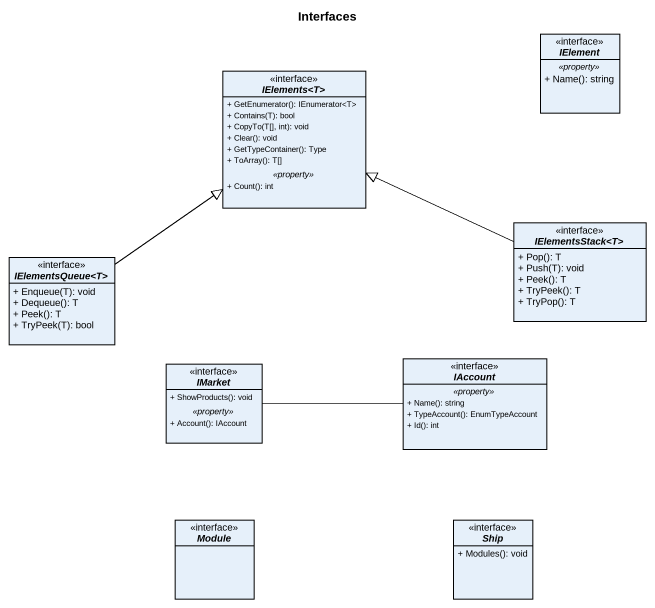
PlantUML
@startuml
title Interfaces
hide circle
hide empty members
skinparam classAttributeIconSize 0
interface IElement {
  .. <<property>> ..
  + Name(): string
}
interface "IElements<T>" as IElements_T {
  + GetEnumerator(): IEnumerator<T>
  + Contains(T): bool
  + CopyTo(T[], int): void
  + Clear(): void
  + GetTypeContainer(): Type
  + ToArray(): T[]
  .. <<property>> ..
  + Count(): int
}
interface "IElementsStack<T>" as IElementsStack_T {
  + Pop(): T
  + Push(T): void
  + Peek(): T
  + TryPeek(): T
  + TryPop(): T
}
interface "IElementsQueue<T>" as IElementsQueue_T {
  + Enqueue(T): void
  + Dequeue(): T
  + Peek(): T
  + TryPeek(T): bool
}
interface IMarket {
  + ShowProducts(): void
  .. <<property>> ..
  + Account(): IAccount
}
interface IAccount {
  .. <<property>> ..
  + Name(): string
  + TypeAccount(): EnumTypeAccount
  + Id(): int
}
interface Module
interface Ship {
  + Modules(): void
}
IElementsStack_T -left-|> IElements_T
IElementsQueue_T -up-|> IElements_T
IAccount -left- IMarket
@enduml
